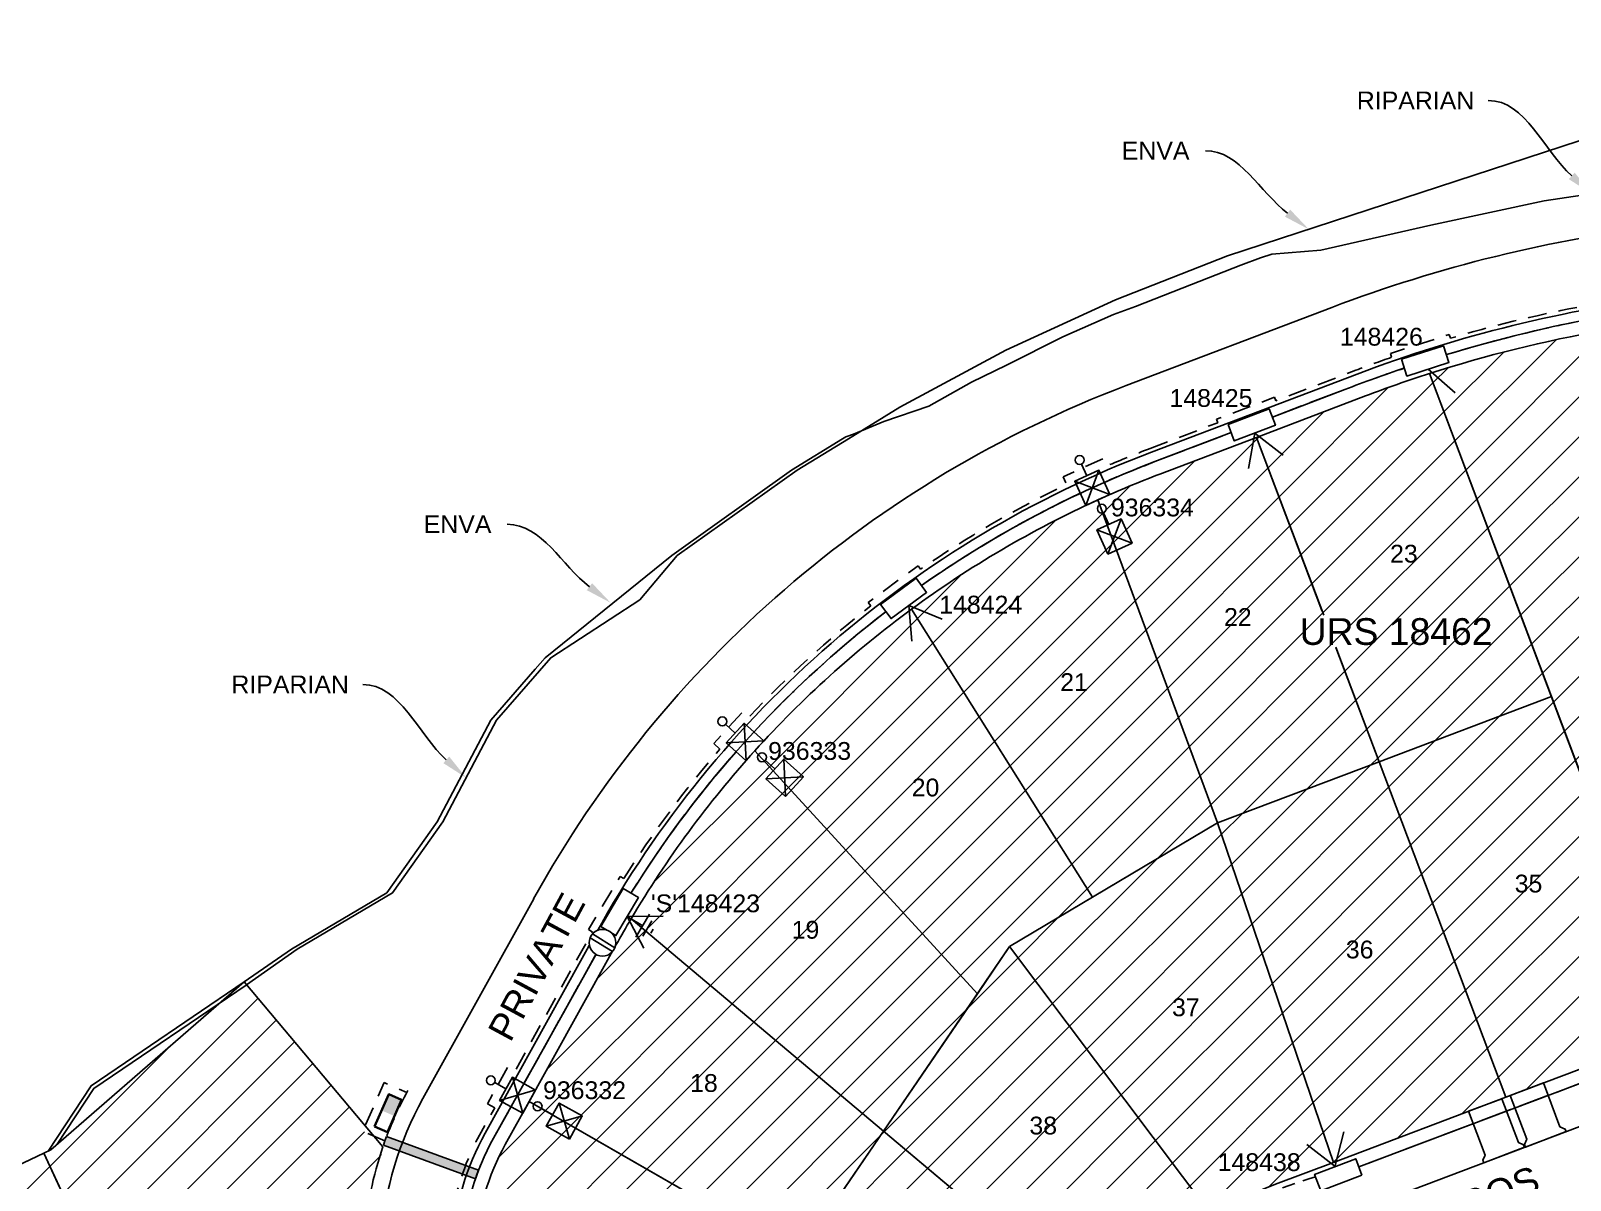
# Model space of a CAD drawing. Header units: metres. Extents: x 310835 to 311433, y 6270349 to 6270744.
# Drawn here: x 311051.5 to 311224.4, y 6270615 to 6270744 of the extents above; entities that cross this region are included whole.
import ezdxf
from ezdxf import colors
from ezdxf.entities.mleader import LeaderData, LeaderLine
from ezdxf.enums import TextEntityAlignment as Align
from ezdxf.math import Vec2, Vec3

# ---------------------------------------------------------------- set-up
doc = ezdxf.new("R2010")
doc.units = ezdxf.units.M
doc.header["$LTSCALE"] = 0.7
for name, pattern in [('Cable Exist OH', [1, 1, 0]), ('Dash', [5, 3, -2]), ('IE Trench LV', [6.5, 5, -1.5])]:
    doc.linetypes.add(name, pattern=pattern)
doc.layers.get('0').update_dxf_attribs({"color": 6})
for name, color, linetype in [('_User Miscellaneous1', 3, 'Continuous'), ('_User Miscellaneous11', 7, 'Continuous'), ('_User Miscellaneous3', 11, 'Continuous'), ('_User Miscellaneous4', 7, 'Continuous'), ('_User Miscellaneous6', 7, 'Continuous'), ('_User Miscellaneous7', 150, 'Continuous'), ('_User Miscellaneous8', 7, 'Continuous'), ('_User Miscellaneous9', 8, 'Continuous'), ('Cadastre Developer_SP_NEW', 4, 'Continuous'), ('Cadastre Roads_SP_EXT', 4, 'Continuous'), ('Cadastre Roads_SP_NEW', 8, 'Continuous'), ('Duct_SP_NEW', 2, 'Continuous'), ('Equip_LV_NEW', 5, 'Continuous'), ('Mains_LV_NEW_T84', 2, 'Continuous'), ('Services_SP_NEW_UG', 2, 'Continuous'), ('SupportsUG_SP_LV_NEW', 2, 'Continuous'), ('SupportsUG_SP_LV_SL_NEW', 2, 'Continuous'), ('Trench_SP_NEW', 2, 'Continuous')]:
    doc.layers.add(name, color=color, linetype=linetype)
doc.layers.add('_User Miscellaneous12', color=7, linetype='Continuous', lineweight=35)
doc.layers.add('_User Miscellaneous5', color=7, linetype='Continuous', lineweight=35)
doc.layers.add('_User Notes', color=7, linetype='Continuous', plot=False)
doc.styles.add('ARIAL', font='arial.ttf', dxfattribs={"height": 2})
doc.styles.add('ARIAL 3.0', font='arial.ttf', dxfattribs={"height": 3})
doc.styles.add('POLE_LABEL', font='arial.ttf')
doc.styles.add('SL_LABEL', font='arial.ttf')
doc.styles.get("Standard").update_dxf_attribs({"font": 'arial.ttf'})
doc.styles.add('style1', font='iso3098b.shx')
doc.linetypes.add('Cable New UG', pattern='A,8,-1,["x",style1,S=3.5,R=0,X=0.35,Y=-1],-3.5', length=12.5)

# ---------------------------------------------------------------- blocks, each defined once
blk = doc.blocks.new('*U135')
at = {"layer": '_User Miscellaneous7', "lineweight": -3}
for points in [[(0, -3.03), (0, -1.58)], [(-1.49, -3.03), (1.5, -6.01)], [(1.49, -3.03), (-1.49, -6)]]:
    blk.add_lwpolyline(points, dxfattribs=at)
blk.add_lwpolyline([(-1.49, -6), (1.49, -6), (1.49, -3.03), (-1.49, -3.03)], close=True, dxfattribs=at)
blk.add_circle((0, -1.08), 0.5, dxfattribs=at)
at = {"layer": '_User Miscellaneous8', "color": 2, "lineweight": -3}
blk.add_lwpolyline([(-1.49, 0), (1.49, 0), (1.49, 2.97), (-1.49, 2.97)], close=True, dxfattribs=at)
at = {"layer": '_User Miscellaneous9', "color": 2, "lineweight": -3}
for points in [[(-1.49, 2.97), (1.5, -0.01)], [(1.49, 2.97), (-1.49, -0.01)]]:
    blk.add_lwpolyline(points, dxfattribs=at)
at = {"style": 'POLE_LABEL', "flags": 9}
blk.add_attdef('STRUCTURE_PLANT_NUMBER', text='', height=0.2, dxfattribs=at).set_placement((1.64, 1.73), align=Align.MIDDLE_LEFT)
for tag, flags, p in [('STREET_CODE', 9, (1.64, 1.49)), ('OWNED_BY', 9, (1.64, 1.09)), ('OPERATED_BY', 9, (1.64, 0.89)), ('STATE', 9, (1.64, 0.49)), ('COLUMN_TYPE', 9, (1.64, 1.29)), ('MAINTAINED_BY', 9, (1.64, 0.69)), ('USAGE', 9, (1.64, 0.29)), ('LEGEND', 9, (1.64, 0.09)), ('SUBURB', 9, (1.64, -0.31)), ('STREETNAME', 9, (1.64, -0.51)), ('Z', 1, (1.64, -1.31)), ('PARENT', 9, (1.64, -0.11)), ('LOCATION', 9, (1.64, -0.71)), ('NOTES', 9, (1.64, -0.91)), ('LABEL_ALIGNMENT', 9, (1.64, -1.11))]:
    blk.add_attdef(tag, text='', height=0.2, dxfattribs=dict(flags=flags)).set_placement(p, align=Align.MIDDLE_LEFT)
at = {"layer": '_User Miscellaneous5', "style": 'ARIAL', "flags": 8}
blk.add_attdef('ASSET_NUM', text='', height=2, dxfattribs=at).set_placement((2, 3.49), align=Align.MIDDLE_LEFT)
blk = doc.blocks.new('*U49')
at = {"layer": '_User Miscellaneous8', "color": 2}
blk.add_line((0, 0), (0, 1.45), dxfattribs=at)
blk.add_circle((0, 1.95), 0.5, dxfattribs=at)
for tag, p, flags in [('Z', (0, 0), 1), ('OPERATED_BY', (0, -9.61), 9)]:
    blk.add_attdef(tag, p, '', height=0.2, dxfattribs=dict(flags=flags))
at = {"style": 'SL_LABEL', "flags": 9}
blk.add_attdef('STREET_CODE', text='', height=0.2, dxfattribs=at).set_placement((0, -0.2), align=Align.MIDDLE_LEFT)
at = {"flags": 9}
for tag, p in [('CONSTRUCTED_VOLTAGE', (0, -0.4)), ('CONTROL_TYPE', (0, -0.6)), ('OPERATING_VOLTAGE', (0, -1.4)), ('ORIENTATION', (0, -1.6)), ('OWNED_BY', (0, -1.8)), ('LANTERN_PURPOSE', (0, -0.8)), ('LANTERN_TYPE', (0, -1)), ('NO_PHASES', (0, -1.2)), ('STATE', (0, -2)), ('CEXIST', (0, -2.4)), ('CNEW', (0, -2.6)), ('CNUMBER', (0, -2.8)), ('CREMOVE', (0, -3)), ('CREPLACE', (0, -3.2)), ('USAGE', (0, -2.2)), ('LKINGHEIGHT', (0, -3.4)), ('LBRACKET', (0, -3.6)), ('LBRACKETVOCAB', (0, -3.8)), ('LCATEGORY', (0, -4)), ('LCHARGE1', (0, -4.2)), ('LCHARGE1PERCENT', (0, -4.4)), ('LCHARGE2', (0, -4.6)), ('LCHARGE2PERCENT', (0, -4.8)), ('LCHARGE3', (0, -5)), ('LCHARGE3PERCENT', (0, -5.2)), ('LEXIST', (0, -5.4)), ('LLAMP', (0, -5.6)), ('LLAMPVOCAB', (0, -5.8)), ('LMAST', (0, -6)), ('LMASTVOCAB', (0, -6.2)), ('LNEW', (0, -6.4)), ('LANTNUMBER', (0, -6.6)), ('LOUTREACH', (0, -7)), ('SUBURB', (0, -8.6)), ('LOUTREACHVOCAB', (0, -7.2)), ('LRATECODE', (0, -7.4)), ('LREMOVE', (0, -7.6)), ('LREPLACE', (0, -7.8)), ('LTYPE', (0, -8)), ('LTYPEVOCAB', (0, -8.2)), ('LEGEND', (0, -8.4)), ('STREETNAME', (0, -8.8)), ('LOCATION', (0, -9)), ('NOTES', (0, -9.2)), ('MAINTAINED_BY', (0, -9.86))]:
    blk.add_attdef(tag, text='', height=0.2, dxfattribs=at).set_placement(p, align=Align.MIDDLE_LEFT)
at = {"layer": '_User Notes', "style": 'SL_LABEL', "flags": 8}
blk.add_attdef('ASSET_NUM', text='', height=2.5, dxfattribs=at).set_placement((2, 2), align=Align.MIDDLE_LEFT)
at = {"layer": '_User Notes', "flags": 8}
blk.add_attdef('LNUMBER', text='', height=2.5, dxfattribs=at).set_placement((1.2, -2.8), align=Align.MIDDLE_LEFT)
blk = doc.blocks.new('*U35')
at = {"lineweight": -3}
blk.add_lwpolyline([(-2.48, 2.49), (2.47, 2.49), (2.47, 0.51), (-2.48, 0.51)], close=True, dxfattribs=at)
for tag, flags, p in [('STREET_CODE', 9, (1.5, 3.5)), ('OWNED_BY', 9, (1.5, 3.3)), ('OPERATED_BY', 9, (1.5, 3.1)), ('STATE', 9, (1.5, 2.7)), ('SUPPORT_TYPE', 9, (1.5, 2.5)), ('SUBURB', 9, (1.5, 1.7)), ('MAINTAINED_BY', 9, (1.5, 2.9)), ('USAGE', 9, (1.5, 2.3)), ('LEGEND', 9, (1.5, 2.1)), ('PARENT', 9, (1.5, 1.9)), ('STREETNAME', 9, (1.5, 1.5)), ('Z', 1, (1.5, 0.9)), ('LOCATION', 9, (1.5, 1.3)), ('NOTES', 9, (1.5, 1.1))]:
    blk.add_attdef(tag, text='', height=0.2, dxfattribs=dict(flags=flags)).set_placement(p, align=Align.MIDDLE_LEFT)
at = {"layer": '_User Miscellaneous4', "style": 'ARIAL', "flags": 8}
blk.add_attdef('ASSET_NUM', text='', height=2, dxfattribs=at).set_placement((2, 5.5), align=Align.MIDDLE_LEFT)
blk = doc.blocks.new('A$C1B2C29DD')
at = {"layer": 'Services_SP_NEW_UG', "color": 2, "flags": 128}
for points in [[(0, 0), (-2.1, 3.44)], [(0, 0), (2.1, 3.44)]]:
    blk.add_lwpolyline(points, dxfattribs=at)
blk = doc.blocks.new('Earth')
for p, q in [((0, -2.04), (0, 0)), ((-1.5, -2.04), (1.5, -2.04)), ((-1, -2.64), (1, -2.64)), ((-0.25, -3.24), (0.25, -3.24))]:
    blk.add_line(p, q)
blk = doc.blocks.new('A$C25384166')
blk.add_lwpolyline([(-3.96, 0), (0, 0), (0, -1.58), (-3.96, -1.58)], close=True)
blk.add_solid([(-1.98, 0), (-1.98, -1.58), (0, 0), (0, -1.58)])
blk = doc.blocks.new('LV_UG_LINKS_CLOSED_NEW')
for tag, flags, p in [('TYPE', 9, (1.5, -2.6)), ('Z', 1, (1.5, -2.8))]:
    blk.add_attdef(tag, text='', height=0.2, dxfattribs=dict(flags=flags)).set_placement(p, align=Align.MIDDLE_LEFT)
blk.add_wipeout([(-1.06, 1.06), (-1.18, 0.92), (-1.29, 0.76), (-1.37, 0.59), (-1.43, 0.42), (-1.48, 0.23), (-1.49, 0.05), (-1.49, -0.14), (-1.46, -0.33), (-1.41, -0.51), (-1.33, -0.68), (-1.24, -0.84), (-1.12, -0.99), (-0.99, -1.12), (-0.84, -1.24), (-0.68, -1.33), (-0.51, -1.41), (-0.33, -1.46), (-0.14, -1.49), (0.05, -1.49), (0.23, -1.48), (0.42, -1.43), (0.59, -1.37), (0.76, -1.29), (0.92, -1.18), (1.06, -1.06), (1.18, -0.92), (1.29, -0.76), (1.37, -0.59), (1.43, -0.42), (1.48, -0.23), (1.49, -0.05), (1.49, 0.14), (1.46, 0.33), (1.41, 0.51), (1.33, 0.68), (1.24, 0.84), (1.12, 0.99), (0.99, 1.12), (0.84, 1.24), (0.68, 1.33), (0.51, 1.41), (0.33, 1.46), (0.14, 1.49), (-0.05, 1.49), (-0.23, 1.48), (-0.42, 1.43), (-0.59, 1.37), (-0.76, 1.29), (-0.92, 1.18)])
for p, q in [((-0.25, -1.48), (-0.25, 1.48)), ((0.25, -1.48), (0.25, 1.48))]:
    blk.add_line(p, q)
blk.add_circle((0, 0), 1.5)
at = {"flags": 9}
for tag, p in [('ACTUAL_STATUS', (1.5, 0)), ('CONSTRUCTED_VOLTAGE', (1.5, -0.2)), ('OPERATING_VOLTAGE', (1.5, -0.6)), ('ORIENTATION', (1.5, -0.8)), ('STATE', (1.5, -1)), ('SWITCH_TYPE', (1.5, -1.2)), ('OWNED_BY', (1.5, -1.8)), ('NO_PHASES', (1.5, -0.4)), ('USAGE', (1.5, -1.4)), ('NOTES', (1.5, -1.6)), ('OPERATED_BY', (1.5, -2)), ('MAINTAINED_BY', (1.5, -2.2)), ('NUMBER_OF_PHASES', (1.5, -2.4))]:
    blk.add_attdef(tag, text='', height=0.2, dxfattribs=at).set_placement(p, align=Align.MIDDLE_LEFT)
blk = doc.blocks.new('A$C7DAD38F0')
at = {"layer": '_User Miscellaneous11', "color": 3, "style": 'ARIAL'}
blk.add_attdef('DRG_NO', text='', height=2, dxfattribs=at).set_placement((0, -4.23), align=Align.MIDDLE_CENTER)
at = {"layer": '_User Miscellaneous6', "color": 2, "style": 'ARIAL 3.0'}
blk.add_attdef('URS___', text='', height=3, dxfattribs=at).set_placement((0, 0), align=Align.MIDDLE_CENTER)

msp = doc.modelspace()

# ---------------------------------------------------------------- hatches: boundary and pattern name
at = {"layer": '_User Miscellaneous1'}
h = msp.add_hatch(dxfattribs=at)
h.set_pattern_fill('ANSI31', color=256)
h.paths.add_polyline_path([(311228.11, 6270710.38, 0.034177), (311208.56, 6270705.53), (311222.26, 6270669.26), (311225.88, 6270659.7), (311244.59, 6270666.77)])
h.paths.add_polyline_path([(311224.61, 6270685.68), (311228.72, 6270685.68), (311228.72, 6270688.69), (311224.61, 6270688.69)], flags=24)
h = msp.add_hatch(dxfattribs=at)
h.set_pattern_fill('ANSI31', color=256)
h.paths.add_polyline_path([(311208.56, 6270705.53, 0.012891), (311201.38, 6270703.02), (311189.15, 6270698.37), (311202.91, 6270661.95), (311222.26, 6270669.26)])
h.paths.add_polyline_path([(311193.21, 6270674.24), (311216.43, 6270674.24), (311216.43, 6270678.9), (311193.21, 6270678.9)], flags=24)
h.paths.add_polyline_path([(311203.64, 6270683.77), (311207.77, 6270683.77), (311207.77, 6270686.83), (311203.64, 6270686.83)], flags=24)
h = msp.add_hatch(dxfattribs=at)
h.set_pattern_fill('ANSI31', color=256)
h.paths.add_polyline_path([(311189.15, 6270698.37), (311178.27, 6270694.24, 0.016021), (311171.32, 6270691.35), (311184.78, 6270655.1), (311202.91, 6270661.95)])
h.paths.add_polyline_path([(311172.4, 6270688.39), (311182.72, 6270688.39), (311182.72, 6270692.51), (311172.4, 6270692.51)], flags=25)
h.paths.add_polyline_path([(311193.21, 6270674.24), (311216.43, 6270674.24), (311216.43, 6270678.9), (311193.21, 6270678.9)], flags=24)
h.paths.add_polyline_path([(311184.99, 6270676.7), (311189.1, 6270676.7), (311189.1, 6270679.71), (311184.99, 6270679.71)], flags=24)
h = msp.add_hatch(dxfattribs=at)
h.set_pattern_fill('ANSI31', color=256)
h.paths.add_polyline_path([(311171.32, 6270691.35, 0.051737), (311150.4, 6270679.08), (311170.73, 6270646.74), (311184.78, 6270655.1)])
h = msp.add_hatch(dxfattribs=at)
h.set_pattern_fill('ANSI31', color=256)
h.paths.add_polyline_path([(311150.4, 6270679.08, 0.050601), (311132.8, 6270663.18), (311157.79, 6270635.89), (311161.42, 6270641.2), (311170.73, 6270646.74)])
h = msp.add_hatch(dxfattribs=at)
h.set_pattern_fill('ANSI31', color=256)
h.paths.add_polyline_path([(311222.26, 6270669.26), (311202.91, 6270661.95), (311217.14, 6270624.28), (311217.64, 6270624.46), (311217.64, 6270624.46), (311221.38, 6270625.88), (311236.5, 6270631.59), (311225.88, 6270659.7)])
h.paths.add_polyline_path([(311217.64, 6270646.72), (311221.77, 6270646.72), (311221.77, 6270649.79), (311217.64, 6270649.79)], flags=24)
h = msp.add_hatch(dxfattribs=at)
h.set_pattern_fill('ANSI31', color=256)
h.paths.add_polyline_path([(311132.8, 6270663.18, 0.049999), (311118.9, 6270644.31), (311147.25, 6270620.48), (311157.79, 6270635.89)])
h = msp.add_hatch(dxfattribs=at)
h.set_pattern_fill('ANSI31', color=256)
h.paths.add_polyline_path([(311202.91, 6270661.95), (311184.78, 6270655.1), (311197.79, 6270616.97), (311217.14, 6270624.28)])
h.paths.add_polyline_path([(311198.67, 6270639.32), (311202.8, 6270639.32), (311202.8, 6270642.39), (311198.67, 6270642.39)], flags=24)
h = msp.add_hatch(dxfattribs=at)
h.set_pattern_fill('ANSI31', color=256)
h.paths.add_polyline_path([(311184.78, 6270655.1), (311170.73, 6270646.74), (311170.73, 6270646.74), (311161.42, 6270641.2), (311184.01, 6270611.17, -0.002187), (311184.45, 6270611.41), (311184.45, 6270611.41, -0.017621), (311188.11, 6270613.2, -0.014858), (311191.29, 6270614.51), (311197.79, 6270616.97)])
h = msp.add_hatch(dxfattribs=at)
h.set_pattern_fill('ANSI31', color=256)
h.paths.add_polyline_path([(311118.9, 6270644.31, 0.007075), (311117.24, 6270641.42), (311107.45, 6270623.79), (311137.65, 6270606.45), (311147.25, 6270620.48)])
h = msp.add_hatch(dxfattribs=at)
h.set_pattern_fill('ANSI31', color=256)
h.paths.add_polyline_path([(311161.42, 6270641.2), (311157.79, 6270635.89), (311147.25, 6270620.48), (311170.49, 6270600.95, -0.07369), (311184.01, 6270611.17)])
h.paths.add_polyline_path([(311163.13, 6270619.55), (311167.26, 6270619.55), (311167.26, 6270622.61), (311163.13, 6270622.61)], flags=24)
h = msp.add_hatch(dxfattribs=at)
h.set_pattern_fill('ANSI31', color=256)
edge = h.paths.add_edge_path()
edge.add_line((311091.03, 6270618.72), (311090.03, 6270619.92))
edge.add_line((311090.03, 6270619.92), (311088.77, 6270620.47))
edge.add_line((311088.77, 6270620.47), (311089.04, 6270621.08))
edge.add_line((311089.04, 6270621.08), (311075.72, 6270636.9))
edge.add_line((311075.72, 6270636.9), (311072.79, 6270634.91))
edge.add_line((311072.79, 6270634.91), (311053.72, 6270618.37))
edge.add_line((311053.72, 6270618.37), (311052.94, 6270618))
edge.add_line((311052.94, 6270618), (311075.72, 6270569.05))
edge.add_arc((311048.02, 6270597.92), 40, 313.8199, 355.678)
edge.add_line((311087.91, 6270594.9), (311088.95, 6270608.66))
edge.add_arc((311128.83, 6270605.65), 40, 160.9166, 175.678, ccw=False)
h.paths.add_polyline_path([(311061.66, 6270605.64), (311084.88, 6270605.64), (311084.88, 6270606.2), (311061.66, 6270606.2)], flags=16)
h.paths.add_polyline_path([(311072.24, 6270606.19), (311076.35, 6270606.19), (311076.35, 6270609.2), (311072.24, 6270609.2)], flags=16)
h = msp.add_hatch(dxfattribs=at)
h.set_pattern_fill('ANSI31', color=256)
h.paths.add_polyline_path([(311107.45, 6270623.79), (311106.73, 6270622.49), (311104.77, 6270618.97, 0.107949), (311101.41, 6270607.72), (311100.95, 6270601.6), (311130.61, 6270591.25), (311132.74, 6270599.28), (311137.25, 6270605.87), (311137.65, 6270606.45)])
h = msp.add_hatch(dxfattribs=at)
h.set_pattern_fill('ANSI31', color=256)
h.paths.add_polyline_path([(311170.49, 6270600.95), (311147.25, 6270620.48), (311137.65, 6270606.45), (311132.74, 6270599.28), (311159.76, 6270585.77, -0.005097), (311160.29, 6270586.82), (311161.77, 6270589.79), (311161.89, 6270589.73, -0.061377)])
h.paths.add_polyline_path([(311149.66, 6270602.2), (311153.77, 6270602.2), (311153.77, 6270605.21), (311149.66, 6270605.21)], flags=24)
h = msp.add_hatch(dxfattribs=at)
h.set_pattern_fill('ANSI31', color=256)
h.paths.add_polyline_path([(311075.72, 6270569.05), (311052.94, 6270618), (311038.49, 6270611.14), (311060.11, 6270559.72), (311062.16, 6270560.5, 0.101239)])
h.paths.add_polyline_path([(311063.88, 6270569.13), (311074.2, 6270569.13), (311074.2, 6270573.25), (311063.88, 6270573.25)], flags=24)
h.paths.add_polyline_path([(311055.09, 6270588.63), (311059.2, 6270588.63), (311059.2, 6270591.65), (311055.09, 6270591.65)], flags=24)
at = {"layer": '_User Miscellaneous11'}
h = msp.add_hatch(color=256, dxfattribs=at)
h.dxf.hatch_style = 1
h.paths.add_polyline_path([(311091.44, 6270619.86), (311091.08, 6270618.89), (311101.42, 6270615.11), (311101.77, 6270616.09)])

# ---------------------------------------------------------------- linework, layer by layer
at = {"layer": 'Cadastre Developer_SP_NEW'}
for p, q in [((311244.49, 6270728.41), (311221.47, 6270724.91)), ((311221.47, 6270724.91), (311208.71, 6270722.21)), ((311208.71, 6270722.21), (311196.37, 6270719.39)), ((311189.6, 6270718.51), (311187.39, 6270717.71)), ((311190.87, 6270718.95), (311189.6, 6270718.51)), ((311196.37, 6270719.39), (311190.87, 6270718.95)), ((311187.39, 6270717.71), (311181.86, 6270715.55)), ((311181.86, 6270715.55), (311175.54, 6270713.08)), ((311175.54, 6270713.08), (311173.08, 6270712.15)), ((311173.08, 6270712.15), (311167.4, 6270709.65)), ((311167.4, 6270709.65), (311161.05, 6270706.49)), ((311161.05, 6270706.49), (311157.13, 6270704.58)), ((311157.13, 6270704.58), (311152.34, 6270701.89)), ((311222.26, 6270669.26), (311208.56, 6270705.53)), ((311208.56, 6270705.53), (311225.88, 6270659.7)), ((311152.34, 6270701.89), (311147.27, 6270700.17)), ((311147.27, 6270700.17), (311143.87, 6270698.72)), ((311142.64, 6270698.2), (311136.91, 6270694.67)), ((311143.02, 6270698.43), (311142.64, 6270698.2)), ((311143.87, 6270698.72), (311143.02, 6270698.43)), ((311189.15, 6270698.37), (311196.69, 6270678.41)), ((311136.91, 6270694.67), (311123.46, 6270685.11)), ((311184.78, 6270655.1), (311171.32, 6270691.35)), ((311123.46, 6270685.11), (311109.24, 6270673.63)), ((311150.4, 6270679.08), (311170.73, 6270646.74)), ((311109.24, 6270673.63), (311108.12, 6270672.34)), ((311198.06, 6270674.8), (311202.91, 6270661.95)), ((311108.12, 6270672.34), (311103.14, 6270666.6)), ((311202.91, 6270661.95), (311222.26, 6270669.26)), ((311222.26, 6270669.26), (311236.5, 6270631.59)), ((311103.14, 6270666.6), (311097.13, 6270655.19)), ((311157.79, 6270635.89), (311132.8, 6270663.18)), ((311184.78, 6270655.1), (311202.91, 6270661.95)), ((311217.14, 6270624.28), (311202.91, 6270661.95)), ((311097.13, 6270655.19), (311091.47, 6270647.23)), ((311161.42, 6270641.2), (311184.78, 6270655.1)), ((311170.73, 6270646.74), (311184.78, 6270655.1)), ((311197.79, 6270616.97), (311184.78, 6270655.1)), ((311091.47, 6270647.23), (311080.74, 6270640.91)), ((311161.42, 6270641.2), (311170.73, 6270646.74)), ((311147.25, 6270620.48), (311118.9, 6270644.31)), ((311080.74, 6270640.91), (311075.44, 6270637.23)), ((311117.24, 6270641.42), (311107.45, 6270623.79)), ((311147.25, 6270620.48), (311161.42, 6270641.2)), ((311157.79, 6270635.89), (311161.42, 6270641.2)), ((311161.42, 6270641.2), (311184.01, 6270611.17)), ((311053.72, 6270618.37), (311075.45, 6270637.22)), ((311075.45, 6270637.22), (311091.03, 6270618.72)), ((311147.25, 6270620.48), (311157.79, 6270635.89)), ((311107.45, 6270623.79), (311104.77, 6270618.97)), ((311137.65, 6270606.45), (311107.45, 6270623.79)), ((311132.74, 6270599.28), (311147.25, 6270620.48)), ((311147.25, 6270620.48), (311137.65, 6270606.45)), ((311170.49, 6270600.95), (311147.25, 6270620.48)), ((311038.49, 6270611.14), (311052.94, 6270618)), ((311052.94, 6270618), (311053.72, 6270618.37)), ((311052.94, 6270618), (311075.72, 6270569.05))]:
    msp.add_line(p, q, dxfattribs=at)
at = {"layer": 'Cadastre Developer_SP_NEW', "linetype": 'Dash'}
for p, q in [((311105.99, 6270627.44), (311114.56, 6270642.89)), ((311101.45, 6270619.26), (311103.58, 6270623.1))]:
    msp.add_line(p, q, dxfattribs=at)
at = {"layer": 'Cadastre Developer_SP_NEW', "flags": 128}
for points in [[(311149.07, 6270701.76), (311161, 6270708.16), (311173.29, 6270713.82), (311185.9, 6270718.75), (311231.34, 6270733.62), (311267.91, 6270744.02), (311300.71, 6270742.14), (311327.98, 6270739.06), (311347.17, 6270733.97), (311361.3, 6270728.9), (311405.69, 6270693.46), (311411.06, 6270688.67)], [(311053.44, 6270618.24), (311058.26, 6270625.58), (311075.44, 6270637.23)], [(311054.45, 6270619.01), (311058.57, 6270625.28), (311075.68, 6270636.87)]]:
    msp.add_lwpolyline(points, dxfattribs=at)
at = {"layer": 'Cadastre Developer_SP_NEW', "linetype": 'Dash', "flags": 128}
for points in [[(311204.32, 6270707.36), (311204.18, 6270707.79), (311210.8, 6270709.92), (311210.94, 6270709.49)], [(311177.19, 6270697.12), (311184.81, 6270700.02), (311184.66, 6270700.4), (311191.16, 6270702.87), (311191.31, 6270702.48), (311200.3, 6270705.9)], [(311128.88, 6270663.37), (311128.19, 6270664), (311131.52, 6270667.68), (311132.23, 6270667.07)], [(311114.54, 6270642.85), (311114.12, 6270643.1), (311117.66, 6270649.08), (311118.08, 6270648.83)], [(311103.58, 6270623.1), (311102.77, 6270623.54), (311105.18, 6270627.89), (311105.99, 6270627.44)], [(311091.26, 6270619.37), (311088.77, 6270620.47), (311091.17, 6270625.92), (311093.72, 6270624.8)], [(311101.47, 6270619.25), (311101.45, 6270619.26)]]:
    msp.add_lwpolyline(points, dxfattribs=at)
at = {"layer": 'Cadastre Developer_SP_NEW'}
for points in [[(311225.88, 6270659.7), (311244.59, 6270666.77), (311228.11, 6270710.38, 0.034177), (311208.56, 6270705.53), (311222.26, 6270669.26), (311225.88, 6270659.7)], [(311171.32, 6270691.35), (311184.78, 6270655.1), (311170.73, 6270646.74), (311150.4, 6270679.08, -0.051737), (311171.32, 6270691.35)], [(311170.73, 6270646.74), (311150.4, 6270679.08, 0.050601), (311132.8, 6270663.18), (311157.79, 6270635.89), (311161.42, 6270641.2), (311170.73, 6270646.74)], [(311132.8, 6270663.18), (311157.79, 6270635.89), (311147.25, 6270620.48), (311118.9, 6270644.31, -0.049999), (311132.8, 6270663.18)], [(311184.78, 6270655.1), (311197.79, 6270616.97), (311191.29, 6270614.51, 0.034676), (311184.01, 6270611.17), (311161.42, 6270641.2), (311184.78, 6270655.1)], [(311117.24, 6270641.42), (311107.45, 6270623.79), (311137.65, 6270606.45), (311147.25, 6270620.48), (311118.9, 6270644.31, 0.007075), (311117.24, 6270641.42)], [(311161.42, 6270641.2), (311184.01, 6270611.17, 0.07369), (311170.49, 6270600.95), (311147.25, 6270620.48), (311157.79, 6270635.89), (311161.42, 6270641.2)], [(311075.72, 6270569.05), (311052.94, 6270618), (311053.72, 6270618.37), (311075.45, 6270637.22), (311091.03, 6270618.72, 0.064498), (311088.95, 6270608.66), (311087.91, 6270594.9, -0.184699), (311075.72, 6270569.05)], [(311100.95, 6270601.6), (311130.61, 6270591.25), (311132.74, 6270599.28), (311137.65, 6270606.45), (311107.45, 6270623.79), (311104.77, 6270618.97, 0.107949), (311101.41, 6270607.72), (311100.95, 6270601.6)], [(311159.76, 6270585.77), (311132.74, 6270599.28), (311137.25, 6270605.87), (311147.25, 6270620.48), (311170.49, 6270600.95, 0.080953), (311159.76, 6270585.77)]]:
    msp.add_lwpolyline(points, format="xyb", close=True, dxfattribs=at)
for points in [[(311196.49, 6270678.94), (311189.15, 6270698.37), (311201.38, 6270703.02, -0.012891), (311208.56, 6270705.53), (311208.56, 6270705.53)], [(311198.06, 6270674.8), (311202.91, 6270661.95), (311184.78, 6270655.1), (311171.32, 6270691.35, -0.016021), (311178.27, 6270694.24), (311189.15, 6270698.37), (311196.69, 6270678.41)]]:
    msp.add_lwpolyline(points, format="xyb", dxfattribs=at)
msp.add_lwpolyline([(311208.56, 6270705.53), (311222.26, 6270669.26), (311202.91, 6270661.95), (311198.07, 6270674.77)], dxfattribs=at)
at = {"layer": 'Cadastre Developer_SP_NEW', "linetype": 'Dash', "flags": 128}
for points in [[(311132.22, 6270667.06, -0.038205), (311145.82, 6270679.45), (311145.53, 6270679.84), (311151.13, 6270683.95), (311151.42, 6270683.57, -0.039342), (311167.8, 6270693.09), (311167.42, 6270693.93), (311171.94, 6270695.99), (311172.32, 6270695.15, -0.010885), (311177.19, 6270697.12)], [(311118.08, 6270648.83, -0.037602), (311128.88, 6270663.37)]]:
    msp.add_lwpolyline(points, format="xyb", dxfattribs=at)
at = {"layer": 'Cadastre Developer_SP_NEW'}
for points in [[(311222.26, 6270669.26), (311236.5, 6270631.59), (311217.14, 6270624.28), (311202.91, 6270661.95), (311222.26, 6270669.26)], [(311202.91, 6270661.95), (311217.14, 6270624.28), (311197.79, 6270616.97), (311184.78, 6270655.1), (311202.91, 6270661.95)]]:
    msp.add_lwpolyline(points, close=True, dxfattribs=at)
at = {"layer": 'Cadastre Developer_SP_NEW', "linetype": 'Continuous'}
msp.add_lwpolyline([(311060.11, 6270559.72), (311038.49, 6270611.14), (311052.94, 6270618), (311075.72, 6270569.05, -0.101239), (311062.16, 6270560.5), (311060.11, 6270559.72)], format="xyb", close=True, dxfattribs=at)
at = {"layer": 'Cadastre Developer_SP_NEW', "linetype": 'Dash'}
for centre, radius, start, end in [((311253.78, 6270565.12), 150.6, 100.9671, 106.5287), ((311253.78, 6270565.12), 150.6, 109.1731, 110.8012), ((311128.83, 6270605.65), 40, 151.0213, 160.9166), ((311128.87, 6270605.62), 30.6, 157.3744, 175.6922)]:
    msp.add_arc(centre, radius, start, end, dxfattribs=at)
at = {"layer": 'Cadastre Roads_SP_NEW'}
for p, q in [((311174.51, 6270704.18), (311197.62, 6270712.96)), ((311177.35, 6270696.7), (311200.46, 6270705.48)), ((311095.51, 6270624.13), (311107.96, 6270646.56)), ((311102.51, 6270620.25), (311114.95, 6270642.68)), ((311193.41, 6270608.9), (311272.11, 6270638.63))]:
    msp.add_line(p, q, dxfattribs=at)
for points in [[(311223.92, 6270620.43), (311223.81, 6270620.71), (311223.23, 6270620.97), (311221.38, 6270625.88), (311217.64, 6270624.46), (311219.49, 6270619.56), (311219.23, 6270618.98), (311219.34, 6270618.69)], [(311214.66, 6270616.93), (311214.55, 6270617.21), (311214.81, 6270617.79), (311212.96, 6270622.7), (311216.7, 6270624.11), (311218.56, 6270619.2), (311219.14, 6270618.94), (311219.24, 6270618.66)]]:
    msp.add_lwpolyline(points, close=True, dxfattribs=at)
for centre, radius, start, end in [((311253.78, 6270565.12), 158.15, 96.8356, 110.8012), ((311253.78, 6270565.12), 150.15, 96.8356, 110.8012), ((311220.01, 6270584.39), 128.15, 110.8012, 150.9772), ((311220.01, 6270584.39), 120.15, 110.8012, 150.9772), ((311128.87, 6270605.62), 38.15, 150.9772, 175.6922), ((311128.87, 6270605.62), 30.15, 150.9772, 175.6922)]:
    msp.add_arc(centre, radius, start, end, dxfattribs=at)
at = {"layer": 'Duct_SP_NEW'}
for p, q in [((311091.44, 6270619.86), (311091.26, 6270619.37)), ((311091.44, 6270619.86), (311101.77, 6270616.09)), ((311091.08, 6270618.89), (311091.26, 6270619.37)), ((311091.08, 6270618.89), (311101.42, 6270615.11)), ((311101.77, 6270616.09), (311101.59, 6270615.6)), ((311101.42, 6270615.11), (311101.59, 6270615.6))]:
    msp.add_line(p, q, dxfattribs=at)
at = {"layer": 'Mains_LV_NEW_T84', "linetype": 'Cable New UG', "flags": 128}
for points in [[(311253.15, 6270715.11), (311245.89, 6270714.24, 0.055167), (311210.48, 6270707.66, 0.055167)], [(311205.76, 6270706.15, 0.010894), (311199.05, 6270703.74), (311190.93, 6270700.65)]]:
    msp.add_lwpolyline(points, format="xyb", dxfattribs=at)
for points in [[(311177.74, 6270695.65), (311186.3, 6270698.9)], [(311103.46, 6270619.7), (311114.96, 6270640.33)], [(311200.63, 6270616.45), (311234.71, 6270629.32)]]:
    msp.add_lwpolyline(points, dxfattribs=at)
at = {"layer": 'Mains_LV_NEW_T84', "linetype": 'Cable New UG'}
for centre, radius, start, end in [((311219.97, 6270584.39), 119, 110.787, 125.1136), ((311219.97, 6270584.39), 119, 127.4971, 148.1499), ((311128.83, 6270605.65), 29, 151.0333, 175.678)]:
    msp.add_arc(centre, radius, start, end, dxfattribs=at)
at = {"layer": 'Services_SP_NEW_UG', "color": 2, "flags": 128}
for points in [[(311208.41, 6270706.02), (311211.46, 6270703.38)], [(311197.94, 6270616.48), (311198.94, 6270620.39)], [(311197.97, 6270616.49), (311194.79, 6270618.97)]]:
    msp.add_lwpolyline(points, dxfattribs=at)
at = {"layer": 'Services_SP_NEW_UG', "color": 2, "linetype": 'Dash', "ltscale": 0.7}
msp.add_arc((311217.35, 6270544.28), 74.28, 106.8926, 116.5016, dxfattribs=at)
at = {"layer": 'Trench_SP_NEW', "linetype": 'IE Trench LV', "flags": 128}
msp.add_lwpolyline([(311190.93, 6270700.65), (311199.05, 6270703.74, -0.011113), (311205.76, 6270706.16)], format="xyb", dxfattribs=at)
for points in [[(311177.74, 6270695.65), (311186.3, 6270698.9)], [(311106.87, 6270625.81), (311116.4, 6270642.91)], [(311234.71, 6270629.32), (311200.63, 6270616.45)], [(311103.46, 6270619.7), (311105.42, 6270623.21)]]:
    msp.add_lwpolyline(points, dxfattribs=at)
at = {"layer": 'Trench_SP_NEW', "linetype": 'IE Trench LV'}
for centre, radius, start, end in [((311257.93, 6270550.87), 163.81, 101.1023, 106.8381), ((311219.97, 6270584.39), 119, 110.787, 113.7438), ((311219.97, 6270584.39), 119, 115.1738, 125.1136), ((311219.97, 6270584.39), 119, 127.4971, 137.1773), ((311219.97, 6270584.39), 119, 138.6073, 148.1499), ((311128.83, 6270605.65), 29, 151.0333, 175.678)]:
    msp.add_arc(centre, radius, start, end, dxfattribs=at)

# ---------------------------------------------------------------- block references
at = {"layer": '_User Miscellaneous12'}
ref = msp.add_blockref('A$C7DAD38F0', (311204.82, 6270676.57), dxfattribs=at)
ref.add_attrib('URS___', 'URS 18462', dxfattribs={"layer": '_User Miscellaneous6', "color": 2, "height": 3, "style": 'ARIAL 3.0'}).set_placement((311204.82, 6270676.57), align=Align.MIDDLE_CENTER)
at = {"layer": '_User Miscellaneous12', "rotation": 66.31532531596062}
msp.add_blockref('A$C25384166', (311091.68, 6270624.61), dxfattribs=at)
at = {"layer": '_User Miscellaneous3', "ltscale": 0.5}
ref = msp.add_blockref('*U135', (311171.32, 6270691.35), dxfattribs=dict(at, rotation=24.47653814090079))
ref.add_attrib('ASSET_NUM_001', '936334', (311172.79, 6270689.5), dxfattribs={"layer": '_User Miscellaneous5', "height": 2, "style": 'ARIAL'})
ref = msp.add_blockref('*U135', (311132.8, 6270663.18), dxfattribs=dict(at, rotation=47.90413154558109))
ref.add_attrib('ASSET_NUM_001', '936333', (311134.29, 6270662.16), dxfattribs={"layer": '_User Miscellaneous5', "height": 2, "style": 'ARIAL'})
ref = msp.add_blockref('*U135', (311107.45, 6270623.79), dxfattribs=dict(at, rotation=60.97717074794073))
ref.add_attrib('ASSET_NUM_001', '936332', (311109.01, 6270624.07), dxfattribs={"layer": '_User Miscellaneous5', "height": 2, "style": 'ARIAL'})
at = {"layer": 'Equip_LV_NEW', "linetype": 'Cable Exist OH', "lineweight": 0, "rotation": 59.34987631283024}
msp.add_blockref('Earth', (311118.46, 6270644.57), dxfattribs=at)
at = {"layer": 'SupportsUG_SP_LV_NEW'}
ref = msp.add_blockref('*U35', (311208.56, 6270705.53), dxfattribs=dict(at, rotation=17.85087364447228))
ref.add_attrib('ASSET_NUM_001', '148426', (311198.51, 6270708.67), dxfattribs={"layer": '_User Miscellaneous4', "height": 2, "style": 'ARIAL'})
ref = msp.add_blockref('*U35', (311189.15, 6270698.37), dxfattribs=dict(at, rotation=20.80119811446977))
ref.add_attrib('ASSET_NUM_001', '148425', (311179.37, 6270701.79), dxfattribs={"layer": '_User Miscellaneous4', "height": 2, "style": 'ARIAL'})
for p, rotation in [((311188.97, 6270698.85), 200.8011981144697), ((311150.1, 6270679.49), 216.3204384083461), ((311118.46, 6270644.57), 239.3498763134116)]:
    msp.add_blockref('A$C1B2C29DD', p, dxfattribs=dict(at, rotation=rotation))
ref = msp.add_blockref('*U35', (311150.4, 6270679.08), dxfattribs=dict(at, rotation=36.32043840834611))
ref.add_attrib('ASSET_NUM_001', '148424', (311153.51, 6270678.59), dxfattribs={"layer": '_User Miscellaneous4', "height": 2, "style": 'ARIAL'})
ref = msp.add_blockref('*U35', (311118.9, 6270644.31), dxfattribs=dict(at, rotation=59.3498763134116))
ref.add_attrib('ASSET_NUM_001', "'S'148423", (311121.13, 6270645.05), dxfattribs={"layer": '_User Miscellaneous4', "height": 2, "style": 'ARIAL'})
ref = msp.add_blockref('*U35', (311197.79, 6270616.97), dxfattribs=dict(at, rotation=200.6961111838597))
ref.add_attrib('ASSET_NUM_001', '148438', (311184.78, 6270615.99), dxfattribs={"layer": '_User Miscellaneous4', "height": 2, "style": 'ARIAL'})
at = {"layer": 'SupportsUG_SP_LV_SL_NEW', "ltscale": 0.5}
for p, rotation in [((311170.09, 6270694.05), 24.47653814090079), ((311130.6, 6270665.17), 47.90413154558109), ((311104.85, 6270625.23), 60.97717074794073)]:
    msp.add_blockref('*U49', p, dxfattribs=dict(at, rotation=rotation))

# ---------------------------------------------------------------- texts
at = {"layer": 'Cadastre Developer_SP_NEW', "style": 'ARIAL'}
for s, p in [('23', (311205.7, 6270684.31)), ('22', (311187.05, 6270677.2)), ('21', (311168.65, 6270669.89)), ('20', (311151.97, 6270658.06)), ('35', (311219.7, 6270647.27)), ('19', (311138.49, 6270642.08)), ('36', (311200.73, 6270639.87)), ('37', (311181.21, 6270633.38)), ('18', (311127.08, 6270624.88)), ('38', (311165.19, 6270620.1))]:
    msp.add_text(s, height=2, dxfattribs=at).set_placement(p, align=Align.CENTER)
at = {"layer": 'Cadastre Roads_SP_EXT'}
for s, rotation, p in [('PRIVATE', 61.6426, (311105.34, 6270630.33)), ('GARROS', 21.1088, (311204.28, 6270607.34))]:
    msp.add_text(s, height=3, rotation=rotation, dxfattribs=at).set_placement(p)

# ---------------------------------------------------------------- leaders
at = {"layer": '_User Miscellaneous1', "color": 7}
ml = msp.add_multileader_mtext('Standard', dxfattribs=at)
ml.set_content('RIPARIAN', color=7, style='ARIAL')
ml.set_leader_properties(color=4)
ml.build(insert=Vec2(0, 0))
ml.multileader.update_dxf_attribs({"leader_type": 2, "arrow_head_size": 3})
ctx = ml.context
ctx.base_point, ctx.char_height, ctx.arrow_head_size, ctx.plane_origin = Vec3(311198.41, 6270736.2), 2, 3, Vec3(311226.78, 6270725.72)
ctx.attachment_type = 1
notes = []
notes.append((ctx, [(0, (1, 1, 0), (311223.16, 6270736.2), (-1, 0), 8, [(0, [(311226.78, 6270725.72)], 0, [])])]))
ctx.mtext.insert, ctx.mtext.flow_direction = Vec3(311200.41, 6270737.2), 5
ml = msp.add_multileader_mtext('Standard', dxfattribs=at)
ml.set_content('ENVA', color=7, style='ARIAL')
ml.set_leader_properties(color=4)
ml.build(insert=Vec2(0, 0))
ml.multileader.update_dxf_attribs({"leader_type": 2, "arrow_head_size": 3})
ctx = ml.context
ctx.base_point, ctx.char_height, ctx.arrow_head_size, ctx.plane_origin = Vec3(311172.01, 6270730.56), 2, 3, Vec3(311195.02, 6270721.73)
ctx.attachment_type = 1
notes.append((ctx, [(0, (1, 1, 0), (311191.4, 6270730.56), (-1, 0), 8, [(0, [(311195.02, 6270721.73)], 0, [])])]))
ctx.mtext.insert, ctx.mtext.flow_direction = Vec3(311174.01, 6270731.56), 5
ml = msp.add_multileader_mtext('Standard', dxfattribs=at)
ml.set_content('ENVA', color=7, style='ARIAL')
ml.set_leader_properties(color=4)
ml.build(insert=Vec2(0, 0))
ml.multileader.update_dxf_attribs({"leader_type": 2, "arrow_head_size": 3})
ctx = ml.context
ctx.base_point, ctx.char_height, ctx.arrow_head_size, ctx.plane_origin = Vec3(311093.61, 6270688.62), 2, 3, Vec3(311116.61, 6270679.79)
ctx.attachment_type = 1
notes.append((ctx, [(0, (1, 1, 0), (311113, 6270688.62), (-1, 0), 8, [(0, [(311116.61, 6270679.79)], 0, [])])]))
ctx.mtext.insert, ctx.mtext.flow_direction = Vec3(311095.61, 6270689.62), 5
ml = msp.add_multileader_mtext('Standard', dxfattribs=at)
ml.set_content('RIPARIAN', color=7, style='ARIAL')
ml.set_leader_properties(color=4)
ml.build(insert=Vec2(0, 0))
ml.multileader.update_dxf_attribs({"leader_type": 2, "arrow_head_size": 3})
ctx = ml.context
ctx.base_point, ctx.char_height, ctx.arrow_head_size, ctx.plane_origin = Vec3(311072.01, 6270670.63), 2, 3, Vec3(311100.37, 6270660.15)
ctx.attachment_type = 1
notes.append((ctx, [(0, (1, 1, 0), (311096.76, 6270670.63), (-1, 0), 8, [(0, [(311100.37, 6270660.15)], 0, [])])]))
ctx.mtext.insert, ctx.mtext.flow_direction = Vec3(311074.01, 6270671.63), 5
for ctx, leaders in notes:
    for number, flags, end, landing, length, lines in leaders:
        leader = LeaderData()
        leader.index, (leader.has_last_leader_line, leader.has_dogleg_vector, leader.attachment_direction) = number, flags
        leader.last_leader_point, leader.dogleg_vector, leader.dogleg_length = Vec3(end), Vec3(landing), length
        for number, points, colour, breaks in lines:
            line = LeaderLine()
            line.index, line.vertices, line.color, line.breaks = number, Vec3.list(points), colors.encode_raw_color(colour), breaks
            leader.lines.append(line)
        ctx.leaders.append(leader)

# ---------------------------------------------------------------- next in the draw order: block references
at = {"layer": 'Equip_LV_NEW', "linetype": 'Cable Exist OH', "lineweight": 0, "rotation": 238.4658165856084}
msp.add_blockref('LV_UG_LINKS_CLOSED_NEW', (311115.69, 6270641.63), dxfattribs=at)

# ---------------------------------------------------------------- next in the draw order: linework, layer by layer
at = {"layer": 'Cadastre Developer_SP_NEW', "flags": 128}
msp.add_lwpolyline([(311075.72, 6270636.89), (311081.38, 6270640.91), (311092.11, 6270647.23), (311097.76, 6270655.19), (311103.78, 6270666.6), (311109.88, 6270673.63), (311119.89, 6270680.13), (311124.09, 6270685.11), (311137.54, 6270694.67), (311143.31, 6270698.22), (311149.07, 6270701.76)], dxfattribs=at)

doc.saveas('drawing.dxf')
